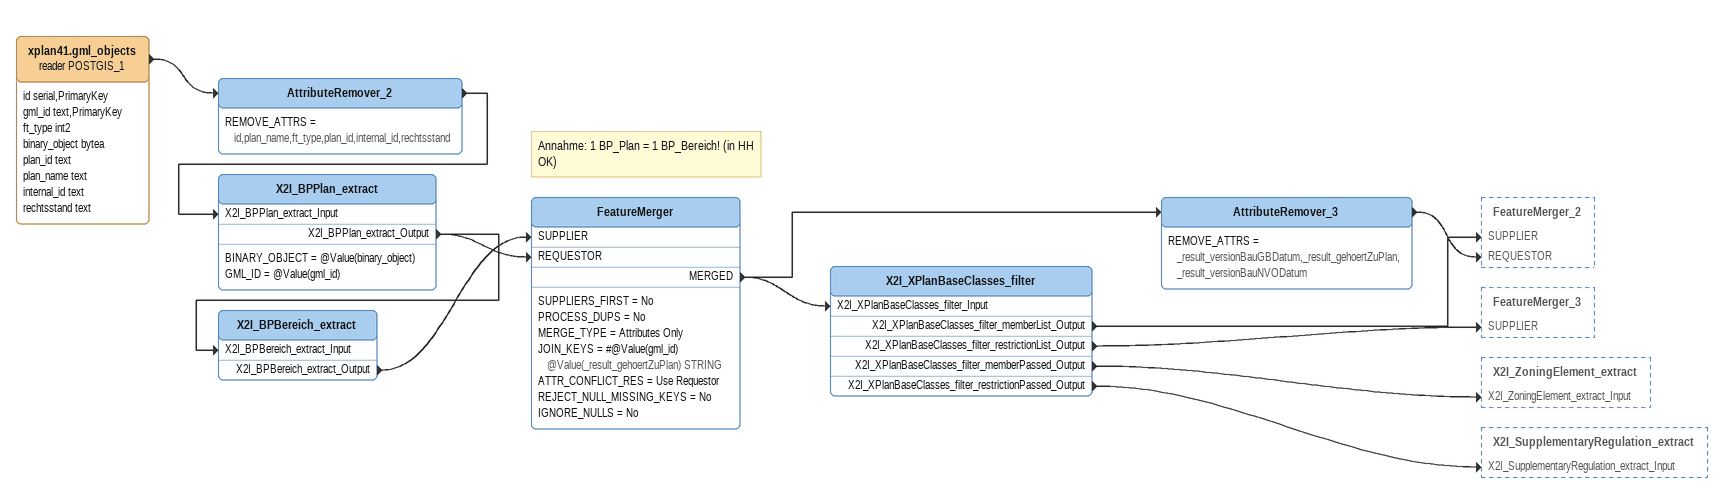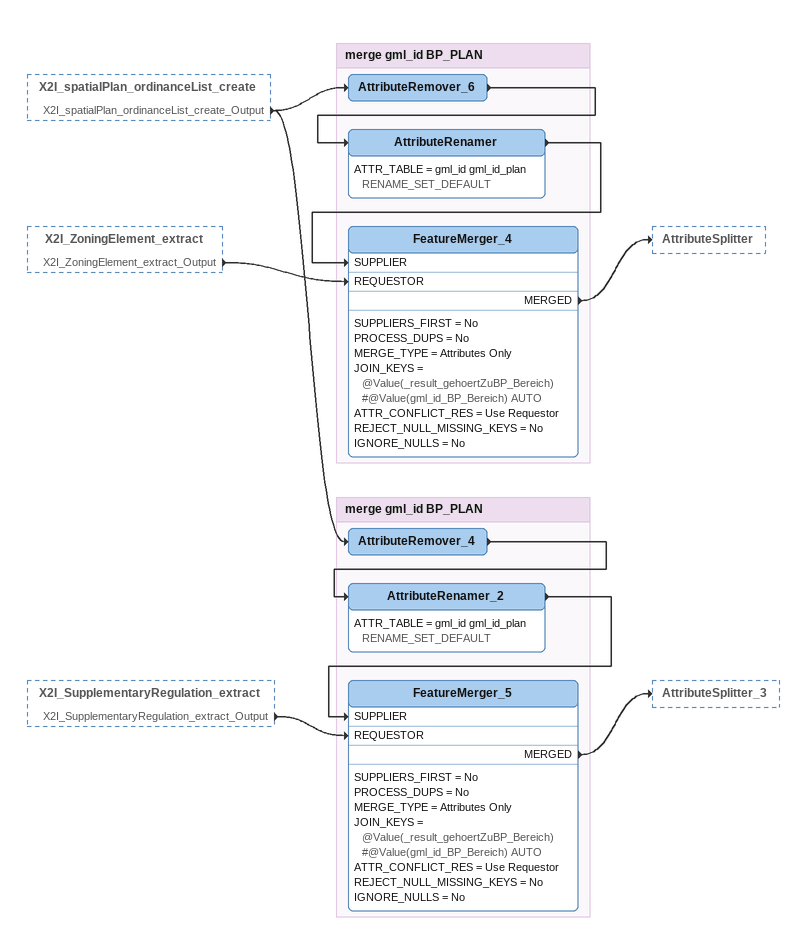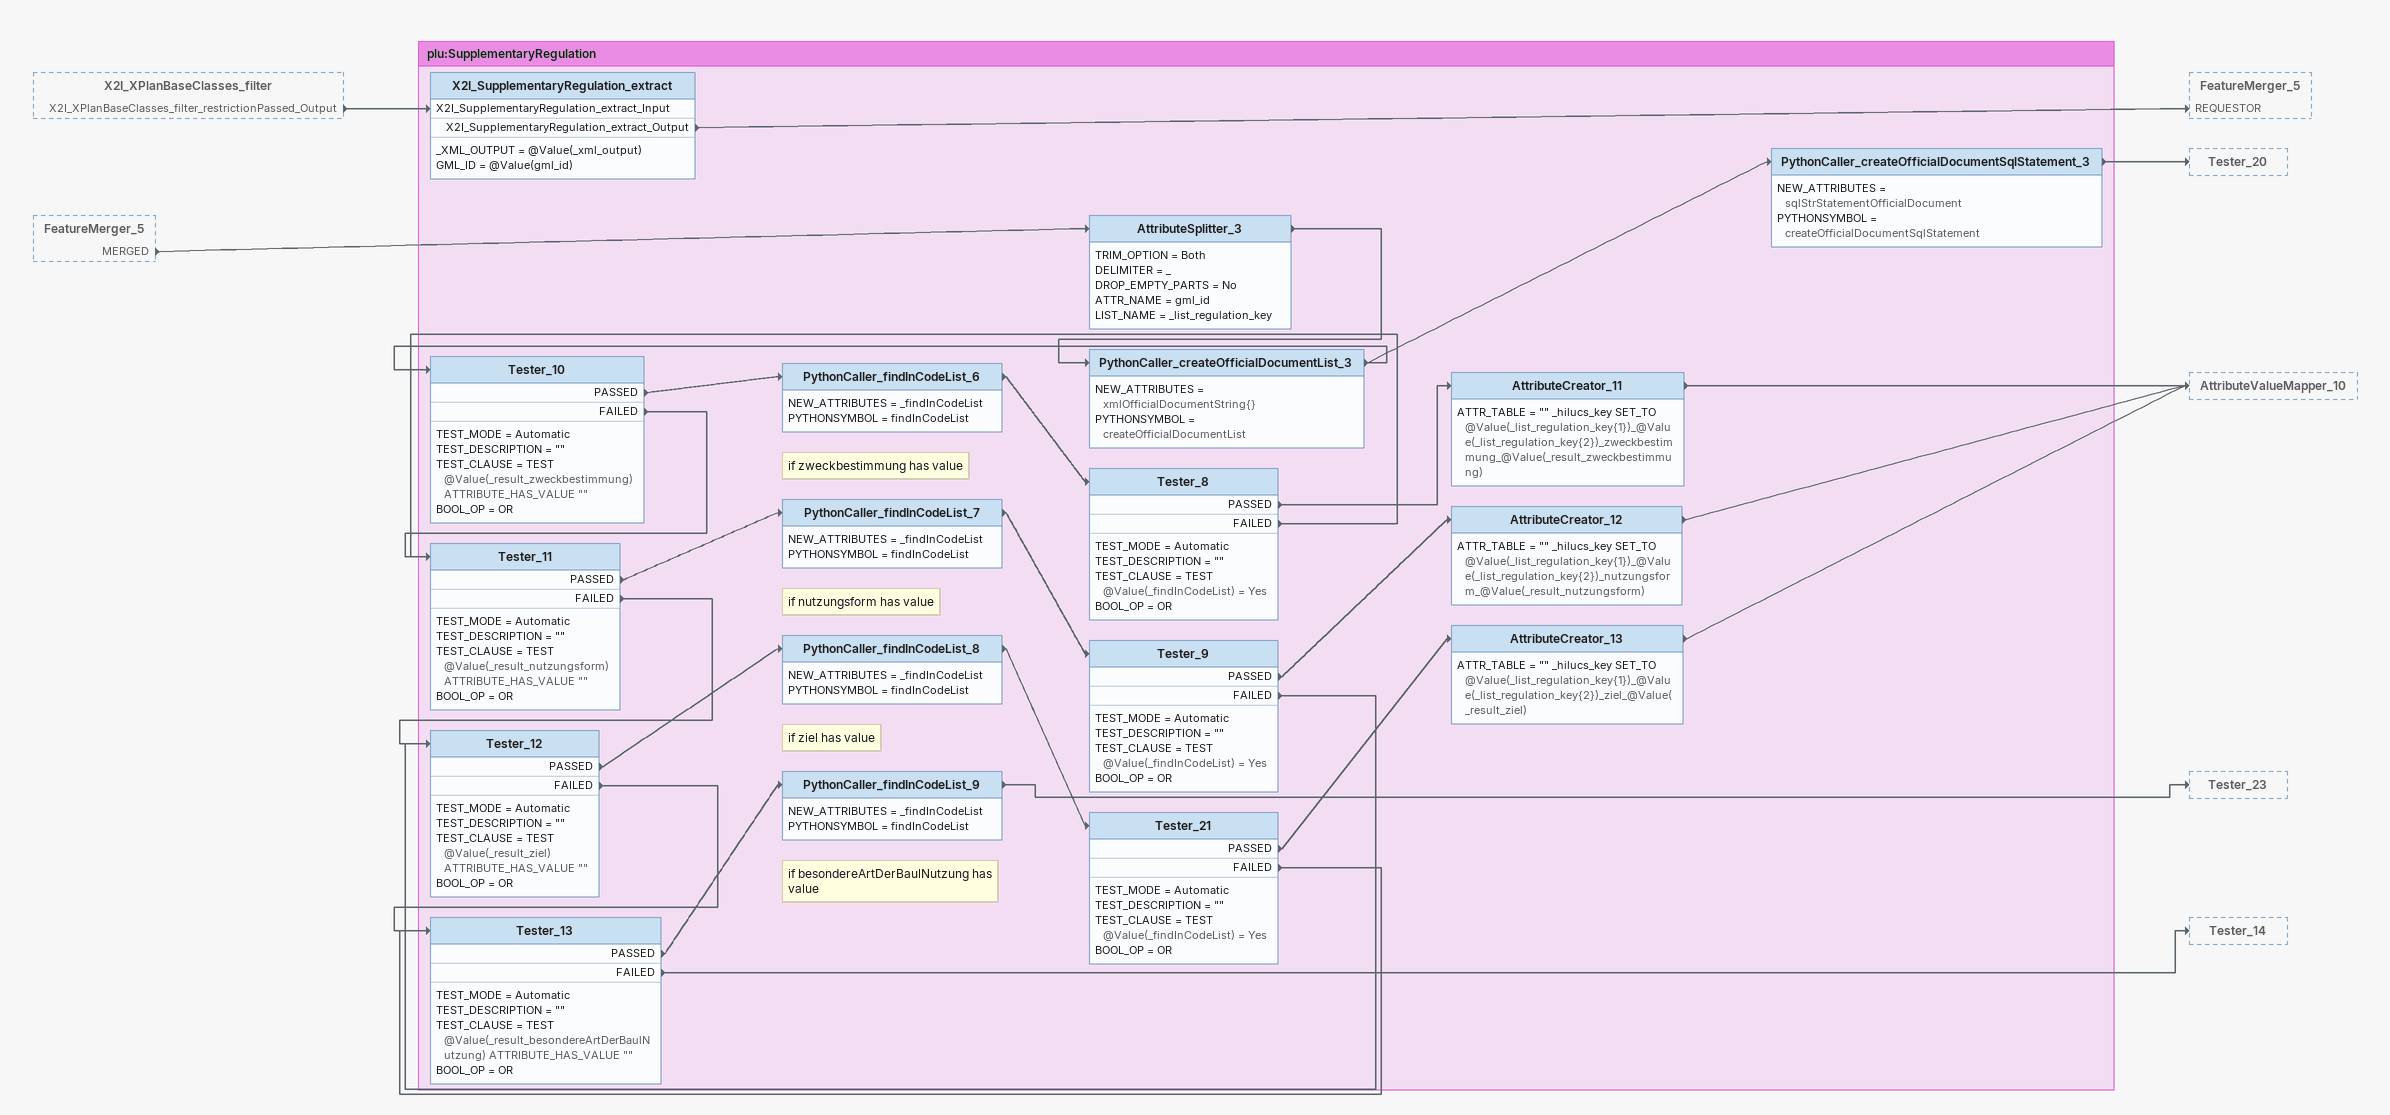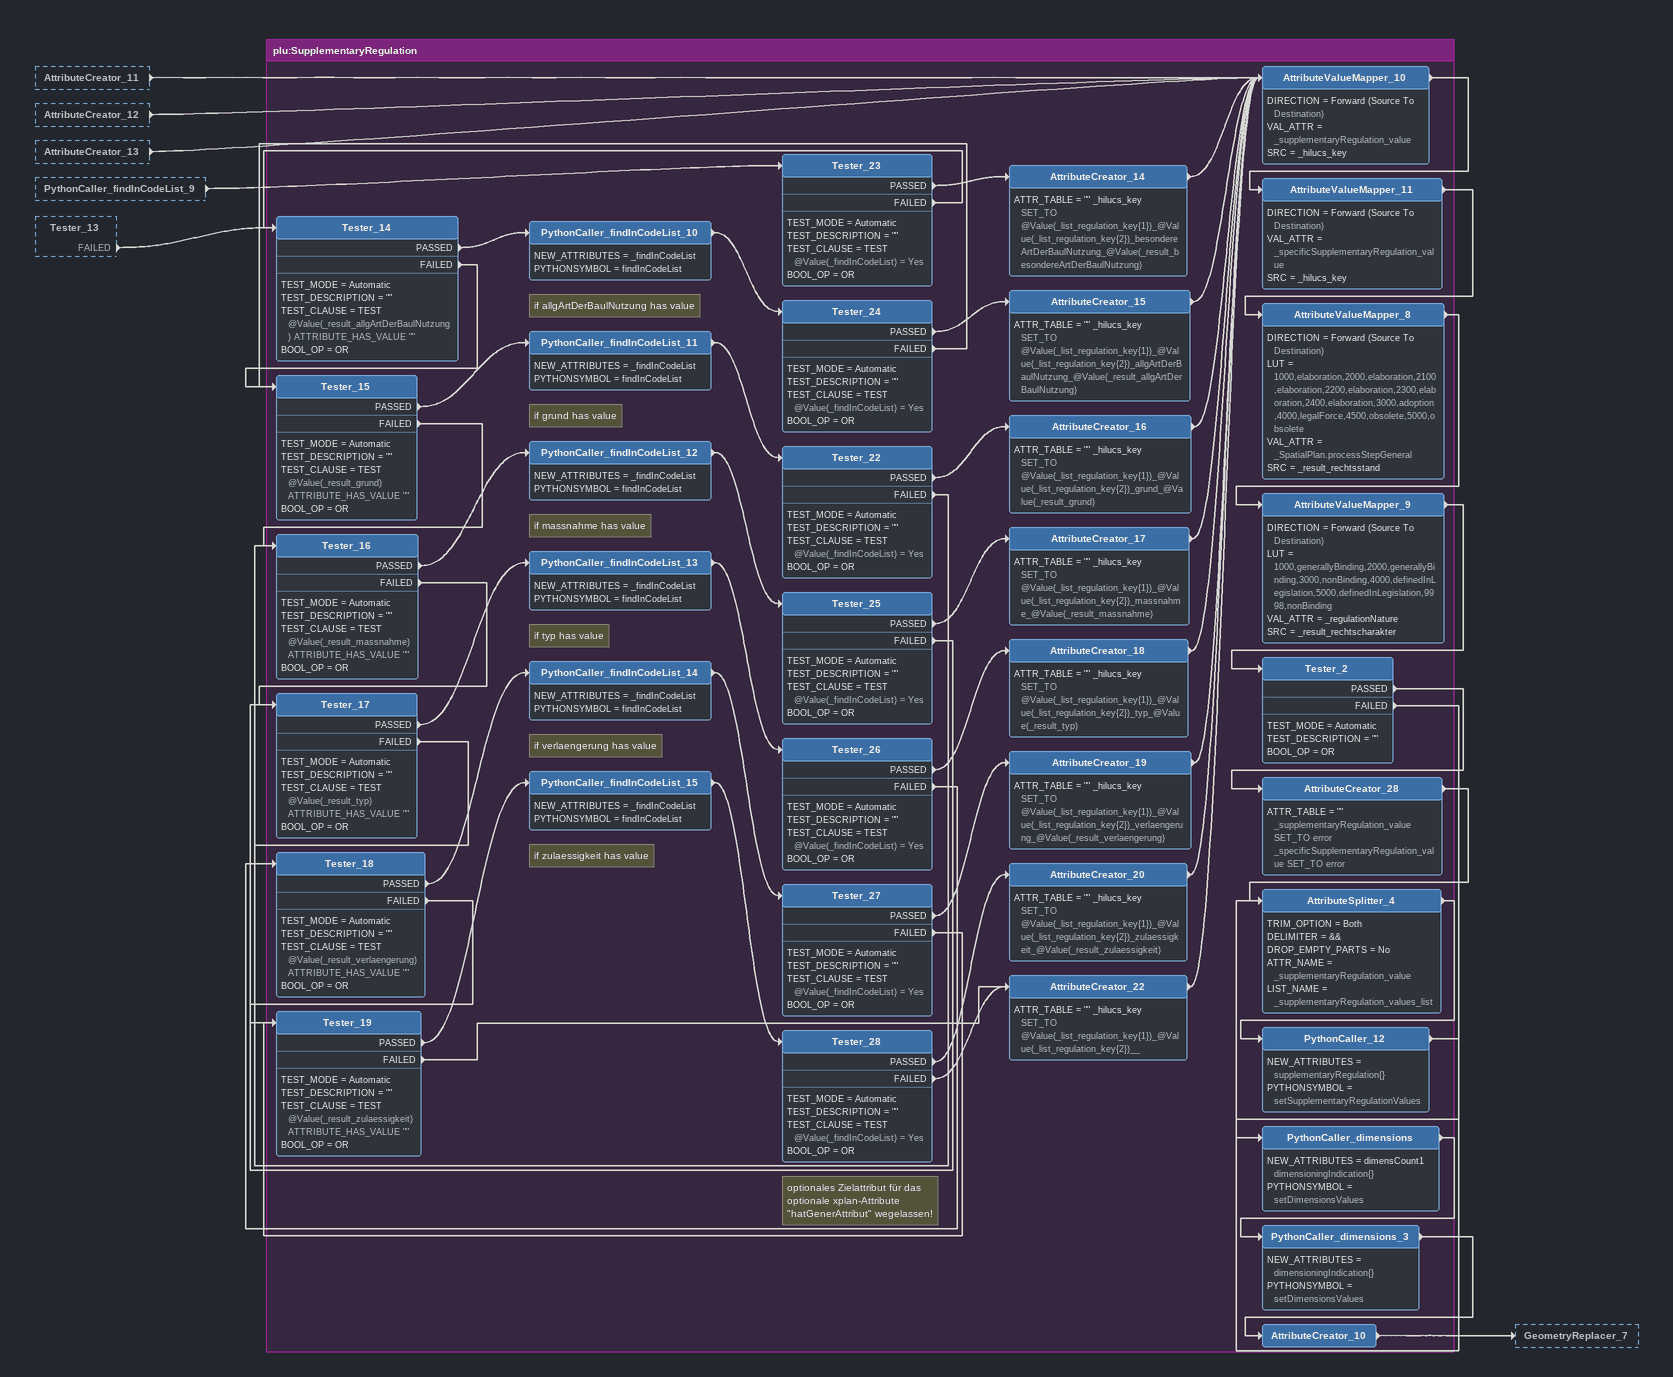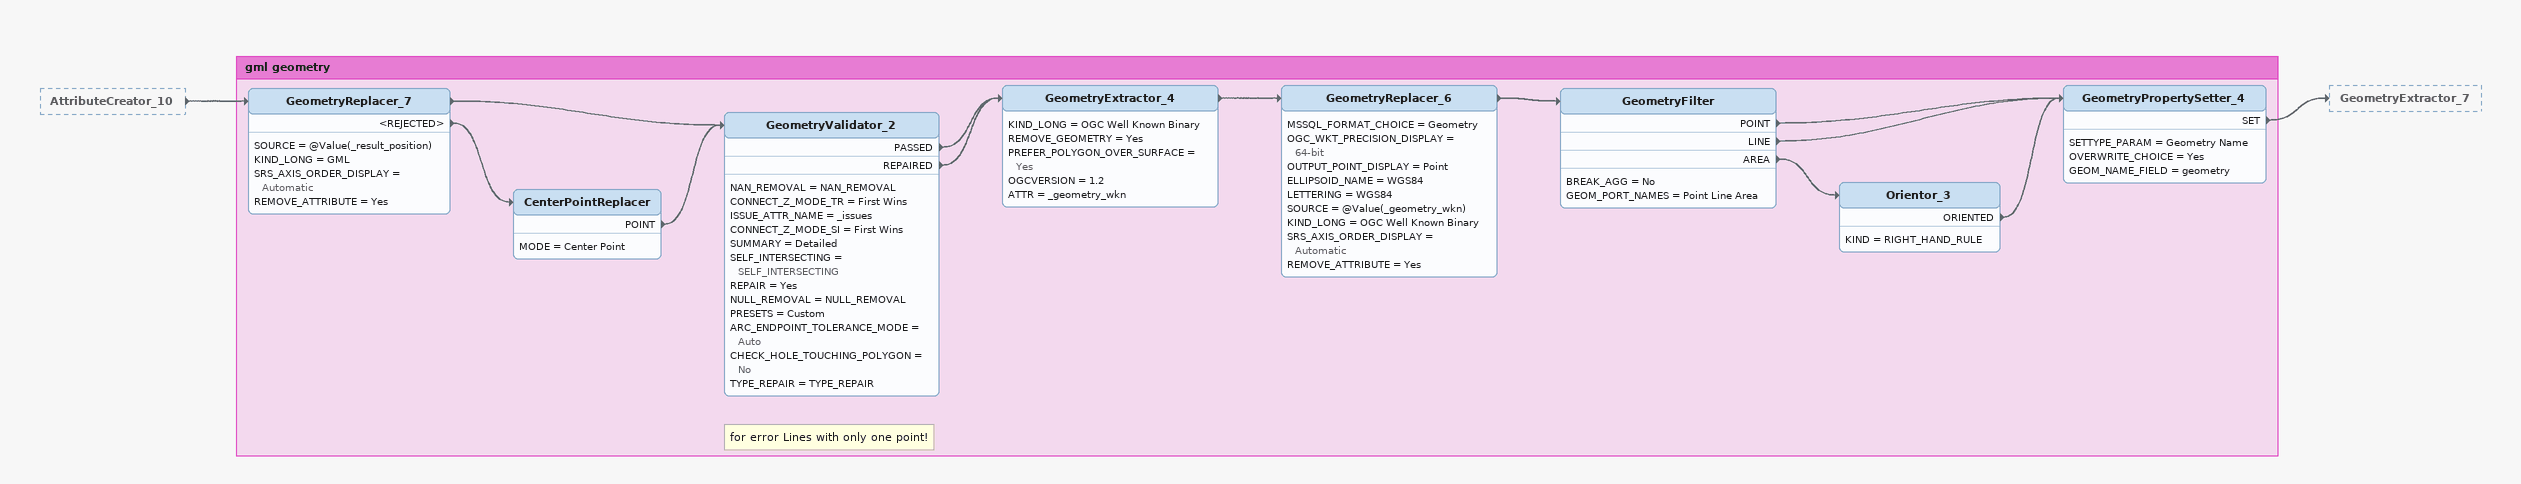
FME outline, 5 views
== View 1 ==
xplan41.gml_objects (reader POSTGIS_1)
    attributes: id serial,PrimaryKey, gml_id text,PrimaryKey, ft_type int2, binary_object bytea, plan_id text, plan_name text, internal_id text, rechtsstand text
    -> AttributeRemover_2
AttributeRemover_2
    REMOVE_ATTRS = id,plan_name,ft_type,plan_id,internal_id,rechtsstand
    -> X2I_BPPlan_extract [X2I_BPPlan_extract_Input]
X2I_BPPlan_extract
    BINARY_OBJECT = @Value(binary_object)
    GML_ID = @Value(gml_id)
    X2I_BPPlan_extract_Output -> FeatureMerger [REQUESTOR]
    X2I_BPPlan_extract_Output -> X2I_BPBereich_extract [X2I_BPBereich_extract_Input]
X2I_BPBereich_extract
    X2I_BPBereich_extract_Output -> FeatureMerger [SUPPLIER]
Note: Annahme: 1 BP_Plan = 1 BP_Bereich! (in HH OK)
FeatureMerger
    SUPPLIERS_FIRST = No
    PROCESS_DUPS = No
    MERGE_TYPE = Attributes Only
    JOIN_KEYS = #@Value(gml_id) @Value(_result_gehoertZuPlan) STRING
    ATTR_CONFLICT_RES = Use Requestor
    REJECT_NULL_MISSING_KEYS = No
    IGNORE_NULLS = No
    MERGED -> X2I_XPlanBaseClasses_filter [X2I_XPlanBaseClasses_filter_Input]
    MERGED -> AttributeRemover_3
AttributeRemover_3
    REMOVE_ATTRS = _result_versionBauGBDatum,_result_gehoertZuPlan,_result_versionBauNVODatum
    -> FeatureMerger_2 [REQUESTOR]
X2I_XPlanBaseClasses_filter
    X2I_XPlanBaseClasses_filter_memberList_Output -> FeatureMerger_2 [SUPPLIER]
    X2I_XPlanBaseClasses_filter_restrictionList_Output -> FeatureMerger_3 [SUPPLIER]
    X2I_XPlanBaseClasses_filter_memberPassed_Output -> X2I_ZoningElement_extract [X2I_ZoningElement_extract_Input]
    X2I_XPlanBaseClasses_filter_restrictionPassed_Output -> X2I_SupplementaryRegulation_extract [X2I_SupplementaryRegulation_extract_Input]

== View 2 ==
X2I_spatialPlan_ordinanceList_create [outside]
    X2I_spatialPlan_ordinanceList_create_Output -> AttributeRemover_6
    X2I_spatialPlan_ordinanceList_create_Output -> AttributeRemover_4
X2I_ZoningElement_extract [outside]
    X2I_ZoningElement_extract_Output -> FeatureMerger_4 [REQUESTOR]
X2I_SupplementaryRegulation_extract [outside]
    X2I_SupplementaryRegulation_extract_Output -> FeatureMerger_5 [REQUESTOR]

Bookmark: merge gml_id BP_PLAN
AttributeRemover_6
    -> AttributeRenamer
AttributeRenamer
    ATTR_TABLE = gml_id gml_id_plan RENAME_SET_DEFAULT
    -> FeatureMerger_4 [SUPPLIER]
FeatureMerger_4
    SUPPLIERS_FIRST = No
    PROCESS_DUPS = No
    MERGE_TYPE = Attributes Only
    JOIN_KEYS = @Value(_result_gehoertZuBP_Bereich) #@Value(gml_id_BP_Bereich) AUTO
    ATTR_CONFLICT_RES = Use Requestor
    REJECT_NULL_MISSING_KEYS = No
    IGNORE_NULLS = No
    MERGED -> AttributeSplitter

Bookmark: merge gml_id BP_PLAN
AttributeRemover_4
    -> AttributeRenamer_2
AttributeRenamer_2
    ATTR_TABLE = gml_id gml_id_plan RENAME_SET_DEFAULT
    -> FeatureMerger_5 [SUPPLIER]
FeatureMerger_5
    SUPPLIERS_FIRST = No
    PROCESS_DUPS = No
    MERGE_TYPE = Attributes Only
    JOIN_KEYS = @Value(_result_gehoertZuBP_Bereich) #@Value(gml_id_BP_Bereich) AUTO
    ATTR_CONFLICT_RES = Use Requestor
    REJECT_NULL_MISSING_KEYS = No
    IGNORE_NULLS = No
    MERGED -> AttributeSplitter_3

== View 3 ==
X2I_XPlanBaseClasses_filter [outside]
    X2I_XPlanBaseClasses_filter_restrictionPassed_Output -> X2I_SupplementaryRegulation_extract [X2I_SupplementaryRegulation_extract_Input]
FeatureMerger_5 [outside]
    MERGED -> AttributeSplitter_3

Bookmark: plu:SupplementaryRegulation
X2I_SupplementaryRegulation_extract
    _XML_OUTPUT = @Value(_xml_output)
    GML_ID = @Value(gml_id)
    X2I_SupplementaryRegulation_extract_Output -> FeatureMerger_5 [REQUESTOR]
AttributeSplitter_3
    TRIM_OPTION = Both
    DELIMITER = _
    DROP_EMPTY_PARTS = No
    ATTR_NAME = gml_id
    LIST_NAME = _list_regulation_key
    -> PythonCaller_createOfficialDocumentList_3
PythonCaller_createOfficialDocumentList_3
    NEW_ATTRIBUTES = xmlOfficialDocumentString{}
    PYTHONSYMBOL = createOfficialDocumentList
    -> PythonCaller_createOfficialDocumentSqlStatement_3
    -> Tester_10
PythonCaller_createOfficialDocumentSqlStatement_3
    NEW_ATTRIBUTES = sqlStrStatementOfficialDocument
    PYTHONSYMBOL = createOfficialDocumentSqlStatement
    -> Tester_20
Note: if zweckbestimmung has value
Tester_10
    TEST_MODE = Automatic
    TEST_DESCRIPTION = ""
    TEST_CLAUSE = TEST @Value(_result_zweckbestimmung) ATTRIBUTE_HAS_VALUE ""
    BOOL_OP = OR
    PASSED -> PythonCaller_findInCodeList_6
    FAILED -> Tester_11
PythonCaller_findInCodeList_6
    NEW_ATTRIBUTES = _findInCodeList
    PYTHONSYMBOL = findInCodeList
    -> Tester_8
Tester_8
    TEST_MODE = Automatic
    TEST_DESCRIPTION = ""
    TEST_CLAUSE = TEST @Value(_findInCodeList) = Yes
    BOOL_OP = OR
    PASSED -> AttributeCreator_11
    FAILED -> Tester_11
AttributeCreator_11
    ATTR_TABLE = "" _hilucs_key SET_TO @Value(_list_regulation_key{1})_@Value(_list_regulation_key{2})_zweckbestimmung_@Value(_result_zweckbestimmung)
    -> AttributeValueMapper_10
Note: if nutzungsform has value
Tester_11
    TEST_MODE = Automatic
    TEST_DESCRIPTION = ""
    TEST_CLAUSE = TEST @Value(_result_nutzungsform) ATTRIBUTE_HAS_VALUE ""
    BOOL_OP = OR
    PASSED -> PythonCaller_findInCodeList_7
    FAILED -> Tester_12
PythonCaller_findInCodeList_7
    NEW_ATTRIBUTES = _findInCodeList
    PYTHONSYMBOL = findInCodeList
    -> Tester_9
Tester_9
    TEST_MODE = Automatic
    TEST_DESCRIPTION = ""
    TEST_CLAUSE = TEST @Value(_findInCodeList) = Yes
    BOOL_OP = OR
    PASSED -> AttributeCreator_12
    FAILED -> Tester_12
AttributeCreator_12
    ATTR_TABLE = "" _hilucs_key SET_TO @Value(_list_regulation_key{1})_@Value(_list_regulation_key{2})_nutzungsform_@Value(_result_nutzungsform)
    -> AttributeValueMapper_10
Note: if ziel has value
Tester_12
    TEST_MODE = Automatic
    TEST_DESCRIPTION = ""
    TEST_CLAUSE = TEST @Value(_result_ziel) ATTRIBUTE_HAS_VALUE ""
    BOOL_OP = OR
    PASSED -> PythonCaller_findInCodeList_8
    FAILED -> Tester_13
PythonCaller_findInCodeList_8
    NEW_ATTRIBUTES = _findInCodeList
    PYTHONSYMBOL = findInCodeList
    -> Tester_21
Tester_21
    TEST_MODE = Automatic
    TEST_DESCRIPTION = ""
    TEST_CLAUSE = TEST @Value(_findInCodeList) = Yes
    BOOL_OP = OR
    PASSED -> AttributeCreator_13
    FAILED -> Tester_13
AttributeCreator_13
    ATTR_TABLE = "" _hilucs_key SET_TO @Value(_list_regulation_key{1})_@Value(_list_regulation_key{2})_ziel_@Value(_result_ziel)
    -> AttributeValueMapper_10
Note: if besondereArtDerBaulNutzung has value
Tester_13
    TEST_MODE = Automatic
    TEST_DESCRIPTION = ""
    TEST_CLAUSE = TEST @Value(_result_besondereArtDerBaulNutzung) ATTRIBUTE_HAS_VALUE ""
    BOOL_OP = OR
    PASSED -> PythonCaller_findInCodeList_9
    FAILED -> Tester_14
PythonCaller_findInCodeList_9
    NEW_ATTRIBUTES = _findInCodeList
    PYTHONSYMBOL = findInCodeList
    -> Tester_23

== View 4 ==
AttributeCreator_11 [outside]
    -> AttributeValueMapper_10
AttributeCreator_12 [outside]
    -> AttributeValueMapper_10
AttributeCreator_13 [outside]
    -> AttributeValueMapper_10
PythonCaller_findInCodeList_9 [outside]
    -> Tester_23
Tester_13 [outside]
    FAILED -> Tester_14

Bookmark: plu:SupplementaryRegulation
Tester_23
    TEST_MODE = Automatic
    TEST_DESCRIPTION = ""
    TEST_CLAUSE = TEST @Value(_findInCodeList) = Yes
    BOOL_OP = OR
    PASSED -> AttributeCreator_14
    FAILED -> Tester_14
AttributeCreator_14
    ATTR_TABLE = "" _hilucs_key SET_TO @Value(_list_regulation_key{1})_@Value(_list_regulation_key{2})_besondereArtDerBaulNutzung_@Value(_result_besondereArtDerBaulNutzung)
    -> AttributeValueMapper_10
Note: if allgArtDerBaulNutzung has value
Tester_14
    TEST_MODE = Automatic
    TEST_DESCRIPTION = ""
    TEST_CLAUSE = TEST @Value(_result_allgArtDerBaulNutzung) ATTRIBUTE_HAS_VALUE ""
    BOOL_OP = OR
    PASSED -> PythonCaller_findInCodeList_10
    FAILED -> Tester_15
PythonCaller_findInCodeList_10
    NEW_ATTRIBUTES = _findInCodeList
    PYTHONSYMBOL = findInCodeList
    -> Tester_24
Tester_24
    TEST_MODE = Automatic
    TEST_DESCRIPTION = ""
    TEST_CLAUSE = TEST @Value(_findInCodeList) = Yes
    BOOL_OP = OR
    PASSED -> AttributeCreator_15
    FAILED -> Tester_15
AttributeCreator_15
    ATTR_TABLE = "" _hilucs_key SET_TO @Value(_list_regulation_key{1})_@Value(_list_regulation_key{2})_allgArtDerBaulNutzung_@Value(_result_allgArtDerBaulNutzung)
    -> AttributeValueMapper_10
Note: if grund has value
Tester_15
    TEST_MODE = Automatic
    TEST_DESCRIPTION = ""
    TEST_CLAUSE = TEST @Value(_result_grund) ATTRIBUTE_HAS_VALUE ""
    BOOL_OP = OR
    PASSED -> PythonCaller_findInCodeList_11
    FAILED -> Tester_16
PythonCaller_findInCodeList_11
    NEW_ATTRIBUTES = _findInCodeList
    PYTHONSYMBOL = findInCodeList
    -> Tester_22
Tester_22
    TEST_MODE = Automatic
    TEST_DESCRIPTION = ""
    TEST_CLAUSE = TEST @Value(_findInCodeList) = Yes
    BOOL_OP = OR
    PASSED -> AttributeCreator_16
    FAILED -> Tester_16
AttributeCreator_16
    ATTR_TABLE = "" _hilucs_key SET_TO @Value(_list_regulation_key{1})_@Value(_list_regulation_key{2})_grund_@Value(_result_grund)
    -> AttributeValueMapper_10
Note: if massnahme has value
Tester_16
    TEST_MODE = Automatic
    TEST_DESCRIPTION = ""
    TEST_CLAUSE = TEST @Value(_result_massnahme) ATTRIBUTE_HAS_VALUE ""
    BOOL_OP = OR
    PASSED -> PythonCaller_findInCodeList_12
    FAILED -> Tester_17
PythonCaller_findInCodeList_12
    NEW_ATTRIBUTES = _findInCodeList
    PYTHONSYMBOL = findInCodeList
    -> Tester_25
Tester_25
    TEST_MODE = Automatic
    TEST_DESCRIPTION = ""
    TEST_CLAUSE = TEST @Value(_findInCodeList) = Yes
    BOOL_OP = OR
    PASSED -> AttributeCreator_17
    FAILED -> Tester_17
AttributeCreator_17
    ATTR_TABLE = "" _hilucs_key SET_TO @Value(_list_regulation_key{1})_@Value(_list_regulation_key{2})_massnahme_@Value(_result_massnahme)
    -> AttributeValueMapper_10
Note: if typ has value
Tester_17
    TEST_MODE = Automatic
    TEST_DESCRIPTION = ""
    TEST_CLAUSE = TEST @Value(_result_typ) ATTRIBUTE_HAS_VALUE ""
    BOOL_OP = OR
    PASSED -> PythonCaller_findInCodeList_13
    FAILED -> Tester_18
PythonCaller_findInCodeList_13
    NEW_ATTRIBUTES = _findInCodeList
    PYTHONSYMBOL = findInCodeList
    -> Tester_26
Tester_26
    TEST_MODE = Automatic
    TEST_DESCRIPTION = ""
    TEST_CLAUSE = TEST @Value(_findInCodeList) = Yes
    BOOL_OP = OR
    PASSED -> AttributeCreator_18
    FAILED -> Tester_18
AttributeCreator_18
    ATTR_TABLE = "" _hilucs_key SET_TO @Value(_list_regulation_key{1})_@Value(_list_regulation_key{2})_typ_@Value(_result_typ)
    -> AttributeValueMapper_10
Note: if verlaengerung has value
Tester_18
    TEST_MODE = Automatic
    TEST_DESCRIPTION = ""
    TEST_CLAUSE = TEST @Value(_result_verlaengerung) ATTRIBUTE_HAS_VALUE ""
    BOOL_OP = OR
    PASSED -> PythonCaller_findInCodeList_14
    FAILED -> Tester_19
PythonCaller_findInCodeList_14
    NEW_ATTRIBUTES = _findInCodeList
    PYTHONSYMBOL = findInCodeList
    -> Tester_27
Tester_27
    TEST_MODE = Automatic
    TEST_DESCRIPTION = ""
    TEST_CLAUSE = TEST @Value(_findInCodeList) = Yes
    BOOL_OP = OR
    PASSED -> AttributeCreator_19
    FAILED -> Tester_19
AttributeCreator_19
    ATTR_TABLE = "" _hilucs_key SET_TO @Value(_list_regulation_key{1})_@Value(_list_regulation_key{2})_verlaengerung_@Value(_result_verlaengerung)
    -> AttributeValueMapper_10
Note: if zulaessigkeit has value
Tester_19
    TEST_MODE = Automatic
    TEST_DESCRIPTION = ""
    TEST_CLAUSE = TEST @Value(_result_zulaessigkeit) ATTRIBUTE_HAS_VALUE ""
    BOOL_OP = OR
    PASSED -> PythonCaller_findInCodeList_15
    FAILED -> AttributeCreator_22
PythonCaller_findInCodeList_15
    NEW_ATTRIBUTES = _findInCodeList
    PYTHONSYMBOL = findInCodeList
    -> Tester_28
Tester_28
    TEST_MODE = Automatic
    TEST_DESCRIPTION = ""
    TEST_CLAUSE = TEST @Value(_findInCodeList) = Yes
    BOOL_OP = OR
    PASSED -> AttributeCreator_20
    FAILED -> AttributeCreator_22
AttributeCreator_20
    ATTR_TABLE = "" _hilucs_key SET_TO @Value(_list_regulation_key{1})_@Value(_list_regulation_key{2})_zulaessigkeit_@Value(_result_zulaessigkeit)
    -> AttributeValueMapper_10
AttributeCreator_22
    ATTR_TABLE = "" _hilucs_key SET_TO @Value(_list_regulation_key{1})_@Value(_list_regulation_key{2})__
    -> AttributeValueMapper_10
AttributeValueMapper_10
    DIRECTION = Forward (Source To Destination)
    VAL_ATTR = _supplementaryRegulation_value
    SRC = _hilucs_key
    -> AttributeValueMapper_11
AttributeValueMapper_11
    DIRECTION = Forward (Source To Destination)
    VAL_ATTR = _specificSupplementaryRegulation_value
    SRC = _hilucs_key
    -> AttributeValueMapper_8
AttributeValueMapper_8
    DIRECTION = Forward (Source To Destination)
    LUT = 1000,elaboration,2000,elaboration,2100,elaboration,2200,elaboration,2300,elaboration,2400,elaboration,3000,adoption,4000,legalForce,4500,obsolete,5000,obsolete
    VAL_ATTR = _SpatialPlan.processStepGeneral
    SRC = _result_rechtsstand
    -> AttributeValueMapper_9
AttributeValueMapper_9
    DIRECTION = Forward (Source To Destination)
    LUT = 1000,generallyBinding,2000,generallyBinding,3000,nonBinding,4000,definedInLegislation,5000,definedInLegislation,9998,nonBinding
    VAL_ATTR = _regulationNature
    SRC = _result_rechtscharakter
    -> Tester_2
Tester_2
    TEST_MODE = Automatic
    TEST_DESCRIPTION = ""
    BOOL_OP = OR
    PASSED -> AttributeCreator_28
    FAILED -> AttributeSplitter_4
AttributeCreator_28
    ATTR_TABLE = "" _supplementaryRegulation_value SET_TO error  _specificSupplementaryRegulation_value SET_TO error
    -> AttributeSplitter_4
AttributeSplitter_4
    TRIM_OPTION = Both
    DELIMITER = &&
    DROP_EMPTY_PARTS = No
    ATTR_NAME = _supplementaryRegulation_value
    LIST_NAME = _supplementaryRegulation_values_list
    -> PythonCaller_12
PythonCaller_12
    NEW_ATTRIBUTES = supplementaryRegulation{}
    PYTHONSYMBOL = setSupplementaryRegulationValues
    -> PythonCaller_dimensions
PythonCaller_dimensions
    NEW_ATTRIBUTES = dimensCount1 dimensioningIndication{}
    PYTHONSYMBOL = setDimensionsValues
    -> PythonCaller_dimensions_3
PythonCaller_dimensions_3
    NEW_ATTRIBUTES = dimensioningIndication{}
    PYTHONSYMBOL = setDimensionsValues
    -> AttributeCreator_10
Note: optionales Zielattribut für das optionale xplan-Attribute "hatGenerAttribut" wegelassen!
AttributeCreator_10
    -> GeometryReplacer_7

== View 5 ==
AttributeCreator_10 [outside]
    -> GeometryReplacer_7

Bookmark: gml geometry
GeometryReplacer_7
    SOURCE = @Value(_result_position)
    KIND_LONG = GML
    SRS_AXIS_ORDER_DISPLAY = Automatic
    REMOVE_ATTRIBUTE = Yes
    -> GeometryValidator_2
    <REJECTED> -> CenterPointReplacer
Note: for error Lines with only one point!
CenterPointReplacer
    MODE = Center Point
    POINT -> GeometryValidator_2
GeometryValidator_2
    NAN_REMOVAL = NAN_REMOVAL
    CONNECT_Z_MODE_TR = First Wins
    ISSUE_ATTR_NAME = _issues
    CONNECT_Z_MODE_SI = First Wins
    SUMMARY = Detailed
    SELF_INTERSECTING = SELF_INTERSECTING
    REPAIR = Yes
    NULL_REMOVAL = NULL_REMOVAL
    PRESETS = Custom
    ARC_ENDPOINT_TOLERANCE_MODE = Auto
    CHECK_HOLE_TOUCHING_POLYGON = No
    TYPE_REPAIR = TYPE_REPAIR
    PASSED -> GeometryExtractor_4
    REPAIRED -> GeometryExtractor_4
GeometryExtractor_4
    KIND_LONG = OGC Well Known Binary
    REMOVE_GEOMETRY = Yes
    PREFER_POLYGON_OVER_SURFACE = Yes
    OGCVERSION = 1.2
    ATTR = _geometry_wkn
    -> GeometryReplacer_6
GeometryReplacer_6
    MSSQL_FORMAT_CHOICE = Geometry
    OGC_WKT_PRECISION_DISPLAY = 64-bit
    OUTPUT_POINT_DISPLAY = Point
    ELLIPSOID_NAME = WGS84
    LETTERING = WGS84
    SOURCE = @Value(_geometry_wkn)
    KIND_LONG = OGC Well Known Binary
    SRS_AXIS_ORDER_DISPLAY = Automatic
    REMOVE_ATTRIBUTE = Yes
    -> GeometryFilter
GeometryFilter
    BREAK_AGG = No
    GEOM_PORT_NAMES = Point Line Area
    POINT -> GeometryPropertySetter_4
    LINE -> GeometryPropertySetter_4
    AREA -> Orientor_3
Orientor_3
    KIND = RIGHT_HAND_RULE
    ORIENTED -> GeometryPropertySetter_4
GeometryPropertySetter_4
    SETTYPE_PARAM = Geometry Name
    OVERWRITE_CHOICE = Yes
    GEOM_NAME_FIELD = geometry
    SET -> GeometryExtractor_7
